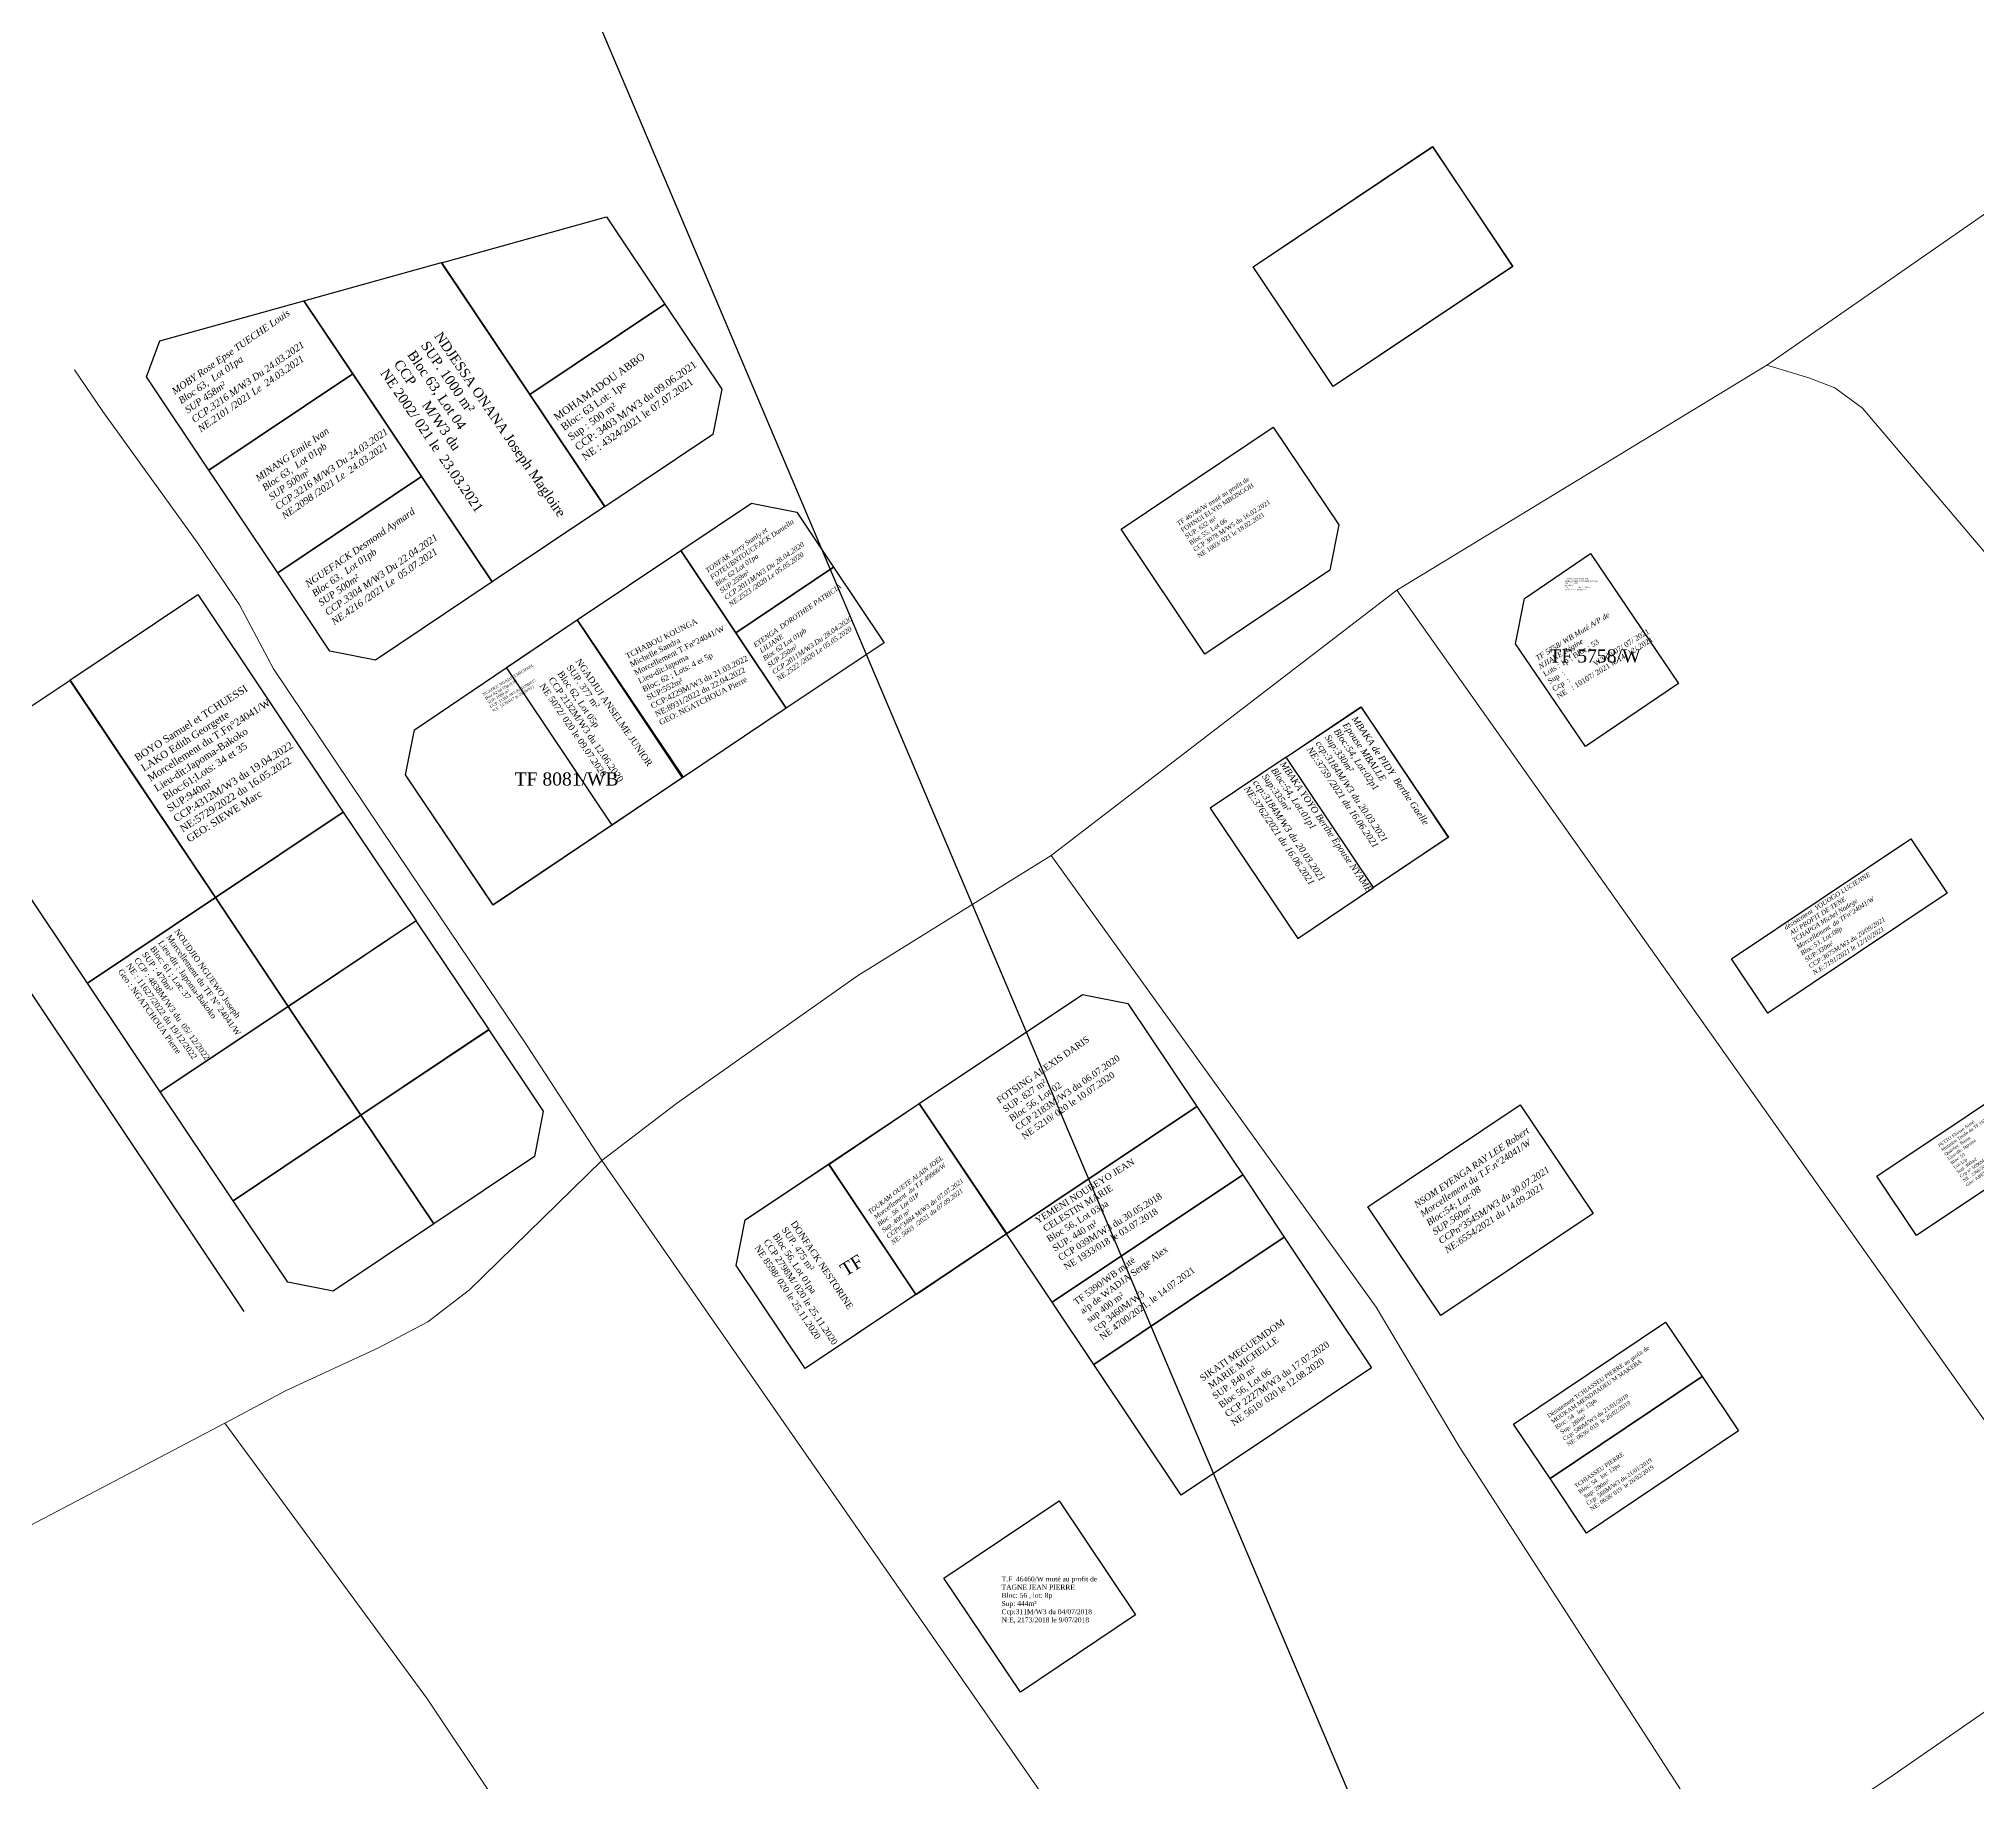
# Model space of a CAD drawing. Header units: millimetres. Extents: x 589619 to 593486, y 440379 to 445141.
# Drawn here: x 591789.4 to 592085.6, y 443753.3 to 444019.8 of the extents above; entities that cross this region are included whole.
import ezdxf

# ---------------------------------------------------------------- set-up
doc = ezdxf.new("R2010")
doc.units = ezdxf.units.MM
doc.header["$LTSCALE"] = 10
for name, color, linetype in [('AOUT 2021', 172, 'Continuous'), ('end maj 26 02 2021', 7, 'Continuous'), ('MAJ AOUT 2021', 7, 'Continuous'), ('MAJ DEC 2021', 7, 'Continuous'), ('MAJ JUILLET 2021', 7, 'Continuous'), ('MAJ JUIN 2021', 7, 'Continuous'), ('MAJ OCT 2021', 7, 'Continuous'), ('MAJ SEP 2021', 7, 'Continuous'), ('MAJ SEPTEMBRE', 7, 'Continuous')]:
    doc.layers.add(name, color=color, linetype=linetype)
doc.layers.add('MAJ APRES LE 13.01.2023', color=222, linetype='Continuous', lineweight=30)
doc.layers.add('Roads_others', color=24, linetype='Continuous', lineweight=9)
doc.styles.add('RomanS', font='romans.shx')
doc.styles.add('Times 1.0', font='times.ttf', dxfattribs={"width": 0.99, "height": 1})

msp = doc.modelspace()

# ---------------------------------------------------------------- linework, layer by layer
msp.add_line((591820.78, 443825.29), (591767.96, 443904.24))
at = {"color": 232, "lineweight": 30, "flags": 128}
msp.add_lwpolyline([(589619, 444839), (589665, 444789), (589701, 444534), (591315, 445141), (591436, 445058), (592078, 443543), (591745, 440674), (591661, 440379)], dxfattribs=at)
msp.add_lwpolyline([(589619, 444839), (589665, 444789), (589701, 444534), (591315, 445141), (591436, 445058), (592078, 443543), (591745, 440674), (591661, 440379)], dxfattribs=at)
msp.add_lwpolyline([(589619, 444839), (589665, 444789), (589701, 444534), (591315, 445141), (591436, 445058), (592078, 443543), (591745, 440674), (591661, 440379)], dxfattribs=at)
msp.add_lwpolyline([(589619, 444839), (589665, 444789), (589701, 444534), (591315, 445141), (591436, 445058), (592078, 443543), (591745, 440674), (591661, 440379)], dxfattribs=at)
at = {"color": 150, "lineweight": -3, "flags": 128}
for points in [[(591850.93, 443985.56), (591875.87, 443948.26), (591858.66, 443936.75), (591829.92, 443979.72)], [(591850.93, 443985.56), (591875.87, 443948.26), (591858.66, 443936.75), (591829.92, 443979.72)], [(591807.89, 443973.59), (591829.92, 443979.72), (591837.38, 443968.55), (591815.39, 443953.84), (591805.85, 443968.1)], [(591807.89, 443973.59), (591829.92, 443979.72), (591837.38, 443968.55), (591815.39, 443953.84), (591805.85, 443968.1)], [(591837.38, 443968.55), (591847.89, 443952.85), (591825.9, 443938.14), (591815.39, 443953.84)], [(591837.38, 443968.55), (591847.89, 443952.85), (591825.9, 443938.14), (591815.39, 443953.84)], [(591847.89, 443952.85), (591858.66, 443936.75), (591840.82, 443924.82), (591833.89, 443926.19), (591825.9, 443938.14)], [(591847.89, 443952.85), (591858.66, 443936.75), (591840.82, 443924.82), (591833.89, 443926.19), (591825.9, 443938.14)]]:
    msp.add_lwpolyline(points, close=True, dxfattribs=at)
at = {"color": 5, "flags": 128}
for points in [[(591887.49, 443941.55), (591903.61, 443917.44), (591887.76, 443906.84), (591871.64, 443930.94)], [(591813.72, 443934.83), (591835.91, 443901.58), (591816.38, 443888.52), (591794.14, 443921.76)]]:
    msp.add_lwpolyline(points, close=True, dxfattribs=at)
at = {"flags": 128}
for points in [[(591794.19, 443921.76), (591816.38, 443888.52), (591796.84, 443875.45), (591774.6, 443908.69)], [(591835.91, 443901.58), (591847.04, 443884.96), (591827.5, 443871.9), (591816.38, 443888.52)], [(591816.38, 443888.52), (591827.5, 443871.89), (591807.96, 443858.83), (591796.84, 443875.45)], [(591847.03, 443884.96), (591858.16, 443868.34), (591838.62, 443855.27), (591827.5, 443871.9)], [(591827.5, 443871.89), (591838.62, 443855.27), (591819.08, 443842.2), (591807.96, 443858.83)], [(591858.15, 443868.33), (591866.49, 443855.87), (591865.12, 443848.94), (591849.74, 443838.65), (591838.62, 443855.27)], [(591838.62, 443855.27), (591849.74, 443838.65), (591834.36, 443828.36), (591827.43, 443829.74), (591819.08, 443842.2)]]:
    msp.add_lwpolyline(points, close=True, dxfattribs=at)
at = {"color": 1, "flags": 128}
for points in [[(591816.38, 443888.52), (591827.5, 443871.89), (591807.96, 443858.83), (591796.84, 443875.45)], [(591827.5, 443871.89), (591838.62, 443855.27), (591819.08, 443842.2), (591807.96, 443858.83)]]:
    msp.add_lwpolyline(points, close=True, dxfattribs=at)
at = {"color": 150, "flags": 128}
msp.add_lwpolyline([(591923.94, 443857.05), (591937.31, 443837.14), (591923.46, 443827.84), (591910.09, 443847.74)], close=True, dxfattribs=at)
msp.add_lwpolyline([(591923.94, 443857.05), (591937.31, 443837.14), (591923.46, 443827.84), (591910.09, 443847.74)], close=True, dxfattribs=at)
at = {"layer": 'end maj 26 02 2021'}
msp.add_lwpolyline([(592002.37, 444003.27), (592014.6, 443984.98), (591987.17, 443966.63), (591974.94, 443984.92)], close=True, dxfattribs=at)
msp.add_lwpolyline([(592002.37, 444003.27), (592014.6, 443984.98), (591987.17, 443966.63), (591974.94, 443984.92)], close=True, dxfattribs=at)
at = {"layer": 'end maj 26 02 2021', "color": 150}
for points in [[(592002.37, 444003.26), (592014.61, 443984.98), (591987.18, 443966.63), (591974.94, 443984.92)], [(592002.37, 444003.26), (592014.61, 443984.98), (591987.18, 443966.63), (591974.94, 443984.92)], [(591871.64, 443930.94), (591887.82, 443906.88), (591858.85, 443887.36), (591845.44, 443907.3), (591846.78, 443914.15)], [(591871.64, 443930.94), (591887.82, 443906.88), (591858.85, 443887.36), (591845.44, 443907.3), (591846.78, 443914.15)]]:
    msp.add_lwpolyline(points, close=True, dxfattribs=at)
at = {"layer": 'end maj 26 02 2021', "color": 3, "lineweight": -3, "flags": 128}
for points in [[(591978.01, 443960.41), (591988.04, 443945.47), (591986.68, 443938.53), (591967.59, 443925.71), (591954.76, 443944.8)], [(591978.01, 443960.41), (591988.04, 443945.47), (591986.68, 443938.53), (591967.59, 443925.71), (591954.76, 443944.8)], [(591871.64, 443930.94), (591887.82, 443906.88), (591858.83, 443887.39), (591845.44, 443907.3), (591846.78, 443914.15)], [(591871.64, 443930.94), (591887.82, 443906.88), (591858.83, 443887.39), (591845.44, 443907.3), (591846.78, 443914.15)], [(591923.94, 443857.05), (591937.27, 443837.12), (591906.52, 443816.55), (591895.97, 443832.32), (591897.34, 443839.26)], [(591923.94, 443857.05), (591937.27, 443837.12), (591906.52, 443816.55), (591895.97, 443832.32), (591897.34, 443839.26)]]:
    msp.add_lwpolyline(points, close=True, dxfattribs=at)
at = {"layer": 'end maj 26 02 2021', "color": 150, "lineweight": -3, "flags": 128}
for points in [[(591898.29, 443948.78), (591905.23, 443947.4), (591910.85, 443939), (591895.89, 443928.99), (591887.49, 443941.55)], [(591898.29, 443948.78), (591905.23, 443947.4), (591910.85, 443939), (591895.89, 443928.99), (591887.49, 443941.55)], [(591910.85, 443939), (591918.57, 443927.45), (591903.61, 443917.44), (591895.89, 443928.99)], [(591910.85, 443939), (591918.57, 443927.45), (591903.61, 443917.44), (591895.89, 443928.99)], [(591871.64, 443930.94), (591887.84, 443906.9), (591877.03, 443899.61), (591860.86, 443923.66)], [(591871.64, 443930.94), (591887.84, 443906.9), (591877.03, 443899.61), (591860.86, 443923.66)], [(591948.88, 443873.73), (591955.81, 443872.35), (591966.36, 443856.58), (591937.27, 443837.12), (591923.94, 443857.05)], [(591948.88, 443873.73), (591955.81, 443872.35), (591966.36, 443856.58), (591937.27, 443837.12), (591923.94, 443857.05)], [(591910.09, 443847.78), (591923.42, 443827.85), (591906.52, 443816.55), (591895.97, 443832.32), (591897.34, 443839.26)], [(591910.09, 443847.78), (591923.42, 443827.85), (591906.52, 443816.55), (591895.97, 443832.32), (591897.34, 443839.26)], [(591979.71, 443836.63), (591993.05, 443816.68), (591963.96, 443797.22), (591950.62, 443817.17)], [(591979.71, 443836.63), (591993.05, 443816.68), (591963.96, 443797.22), (591950.62, 443817.17)], [(592037.98, 443823.64), (592043.55, 443815.34), (592020.31, 443799.73), (592014.73, 443808.03)], [(592037.98, 443823.64), (592043.55, 443815.34), (592020.31, 443799.73), (592014.73, 443808.03)], [(592043.55, 443815.34), (592049.13, 443807.03), (592025.88, 443791.42), (592020.31, 443799.73)], [(592043.55, 443815.34), (592049.13, 443807.03), (592025.88, 443791.42), (592020.31, 443799.73)]]:
    msp.add_lwpolyline(points, close=True, dxfattribs=at)
at = {"layer": 'end maj 26 02 2021', "color": 3}
for points in [[(592026.5, 443941.09), (592039.95, 443921.25), (592025.72, 443911.59), (592015.06, 443927.29), (592016.39, 443934.24)], [(592026.5, 443941.09), (592039.95, 443921.25), (592025.72, 443911.59), (592015.06, 443927.29), (592016.39, 443934.24)], [(591945.29, 443796.33), (591956.95, 443778.9), (591939.4, 443767.11), (591927.69, 443784.54)], [(591945.29, 443796.33), (591956.95, 443778.9), (591939.4, 443767.11), (591927.69, 443784.54)]]:
    msp.add_lwpolyline(points, close=True, dxfattribs=at)
at = {"layer": 'end maj 26 02 2021', "color": 150, "flags": 128}
msp.add_lwpolyline([(591966.36, 443856.58), (591973.35, 443846.14), (591944.26, 443826.68), (591937.27, 443837.12)], close=True, dxfattribs=at)
msp.add_lwpolyline([(591966.36, 443856.58), (591973.35, 443846.14), (591944.26, 443826.68), (591937.27, 443837.12)], close=True, dxfattribs=at)
at = {"layer": 'MAJ AOUT 2021', "color": 150, "lineweight": -3, "flags": 128}
msp.add_lwpolyline([(591876.13, 443992.53), (591885.06, 443979.19), (591864.42, 443965.39), (591850.94, 443985.53)], close=True, dxfattribs=at)
msp.add_lwpolyline([(591876.13, 443992.53), (591885.06, 443979.19), (591864.42, 443965.39), (591850.94, 443985.53)], close=True, dxfattribs=at)
at = {"layer": 'MAJ APRES LE 13.01.2023', "flags": 128}
for points in [[(591816.38, 443888.52), (591827.5, 443871.89), (591807.96, 443858.83), (591796.84, 443875.45)], [(592097.69, 443864.28), (592103.76, 443855.21), (592076.33, 443836.86), (592070.26, 443845.93)]]:
    msp.add_lwpolyline(points, close=True, dxfattribs=at)
at = {"layer": 'MAJ JUILLET 2021', "color": 150, "flags": 128}
msp.add_lwpolyline([(591885.06, 443979.19), (591893.75, 443966.19), (591892.38, 443959.26), (591875.89, 443948.23), (591864.42, 443965.39)], close=True, dxfattribs=at)
msp.add_lwpolyline([(591885.06, 443979.19), (591893.75, 443966.19), (591892.38, 443959.26), (591875.89, 443948.23), (591864.42, 443965.39)], close=True, dxfattribs=at)
at = {"layer": 'MAJ JUILLET 2021', "linetype": 'ByBlock', "lineweight": -3, "ltscale": 0.0014, "flags": 128}
msp.add_lwpolyline([(591973.35, 443846.14), (591979.71, 443836.63), (591950.62, 443817.17), (591944.26, 443826.68)], close=True, dxfattribs=at)
msp.add_lwpolyline([(591973.35, 443846.14), (591979.71, 443836.63), (591950.62, 443817.17), (591944.26, 443826.68)], close=True, dxfattribs=at)
at = {"layer": 'MAJ JUIN 2021', "flags": 128}
for points in [[(591991.41, 443917.65), (592004.78, 443897.74), (591993.36, 443890.07), (591979.99, 443909.97)], [(591991.41, 443917.65), (592004.78, 443897.74), (591993.36, 443890.07), (591979.99, 443909.97)], [(591979.99, 443909.97), (591968.39, 443902.18), (591981.76, 443882.28), (591993.36, 443890.07), (591979.99, 443909.97)], [(591979.99, 443909.97), (591968.39, 443902.18), (591981.76, 443882.28), (591993.36, 443890.07), (591979.99, 443909.97)]]:
    msp.add_lwpolyline(points, close=True, dxfattribs=at)
at = {"layer": 'MAJ OCT 2021', "color": 150, "flags": 128}
msp.add_lwpolyline([(592075.45, 443897.52), (592081.01, 443889.21), (592053.58, 443870.86), (592048.02, 443879.17), (592048.02, 443879.17)], close=True, dxfattribs=at)
msp.add_lwpolyline([(592075.45, 443897.52), (592081.01, 443889.21), (592053.58, 443870.86), (592048.02, 443879.17), (592048.02, 443879.17)], close=True, dxfattribs=at)
at = {"layer": 'MAJ OCT 2021', "color": 150, "lineweight": -3, "flags": 128}
msp.add_lwpolyline([(592075.45, 443897.52), (592081.01, 443889.21), (592053.57, 443870.87), (592048.02, 443879.17)], close=True, dxfattribs=at)
msp.add_lwpolyline([(592075.45, 443897.52), (592081.01, 443889.21), (592053.57, 443870.87), (592048.02, 443879.17)], close=True, dxfattribs=at)
at = {"layer": 'MAJ SEP 2021', "flags": 128}
msp.add_lwpolyline([(591991.43, 443917.62), (592004.76, 443897.69), (591993.32, 443890.05), (591979.99, 443909.97)], close=True, dxfattribs=at)
msp.add_lwpolyline([(591991.43, 443917.62), (592004.76, 443897.69), (591993.32, 443890.05), (591979.99, 443909.97)], close=True, dxfattribs=at)
msp.add_lwpolyline([(591991.43, 443917.62), (592004.79, 443897.72)], dxfattribs=at)
msp.add_lwpolyline([(591991.43, 443917.62), (592004.79, 443897.72)], dxfattribs=at)
at = {"layer": 'MAJ SEPTEMBRE', "color": 150, "flags": 128}
msp.add_lwpolyline([(592015.76, 443856.84), (592026.88, 443840.22), (592003.61, 443824.65), (591992.49, 443841.28)], close=True, dxfattribs=at)
msp.add_lwpolyline([(592015.76, 443856.84), (592026.88, 443840.22), (592003.61, 443824.65), (591992.49, 443841.28)], close=True, dxfattribs=at)
at = {"layer": 'Roads_others'}
for p, q in [((591996.92, 443935.5), (592107.85, 443778.71)), ((591875.42, 443848.34), (591982.23, 443694.63))]:
    msp.add_line(p, q, dxfattribs=at)
for points in [[(591766.31, 443781.17), (591817.82, 443808.23), (591827.18, 443813.18), (591841.31, 443819.7), (591848.83, 443823.7), (591855.22, 443828.58), (591875.42, 443848.34), (591886.86, 443857.03), (591914.5, 443876.57), (591944.11, 443894.94), (591996.92, 443935.5), (592053.46, 443969.88), (592090.36, 443995.49), (592118.19, 444010.91), (592130.69, 444015.8), (592144.38, 444023.06)], [(591794.85, 443969.17), (591799.18, 443962.82), (591813.64, 443942.71), (591820.06, 443933.26), (591825.27, 443923.5), (591846.3, 443892.17), (591863.9, 443866.01), (591875.42, 443848.34)], [(592053.46, 443969.88), (592059.87, 443967.96), (592063.81, 443966.41), (592068.07, 443963.31), (592091.99, 443935.08), (592171.09, 443821.52)], [(591944.11, 443894.94), (591993.76, 443825.92), (592006.44, 443804.64), (592049.08, 443738.56)], [(591921.05, 443655.77), (591927.68, 443660.06), (591936.16, 443664.94), (591948.95, 443671.92), (591967.4, 443684.88), (591982.23, 443694.63), (592049.08, 443738.56), (592072.74, 443754.42), (592107.85, 443778.71), (592171.09, 443821.52), (592210.52, 443848.62), (592231.23, 443862.63)], [(591817.82, 443808.23), (591848.81, 443766.02), (591858.54, 443751.47), (591879.82, 443719.62), (591901.45, 443686.21), (591913.82, 443667), (591921.05, 443655.77)]]:
    msp.add_lwpolyline(points, dxfattribs=at)

# ---------------------------------------------------------------- texts
at = {"attachment_point": 1}
for s, insert, char_height, width, rotation in [('{\\fTimes New Roman|b0|i0|c0|p18;TCHABOU KOUNGA \\PMichelle Sandra\\P\\C1;Morcellement T.Fn%%D24041/W\\P\\C256;Lieu-dit:Japoma\\C1;\\P\\C256;Bloc; 62 ; Lots: 4 et 5p \\C1;\\P\\C256;SUP:552m²\\PCCP:4229M/W3 du 21.03.2022\\PNE:8931/2022 du 22.04.2022\\PGEO: NGATCHOUA Pierre}', (591878.93, 443925.75), 0.8525, 28.9377, 26.8137), ('{\\fTimes New Roman|b0|i0|c0|p18;BOYO Samuel et TCHUESSI\\PLAKO Edith Georgette\\P\\C1;Morcellement du T.Fn%%D24041/W\\P\\C256;Lieu-dit:Japoma-Bakoko\\P Bloc:61;Lots: 34 et 35\\C1;\\P\\C256;SUP:940m²\\PCCP:4312M/W3 du 19.04.2022\\PNE:5729/2022 du 16.05.2022\\PGEO: SIEWE Marc}', (591803.87, 443910.24), 1.1036, 37.4609, 32.6186)]:
    msp.add_mtext(s, dxfattribs=dict(at, insert=insert, char_height=char_height, width=width, rotation=rotation))
at = {"layer": 'AOUT 2021', "color": 150, "insert": (592002.01, 443838.02), "char_height": 1, "width": 29.8471, "attachment_point": 4, "rotation": 33.849}
msp.add_mtext('{\\fTimes New Roman|b0|i1|c0|p18;\\C7;NSOM EYENGA RAY LEE Robert\\P\\C1;Morcellement du T.F.n°24041/W  \\C7;        \\PBloc:54; Lot:08\\PSUP.560m²\\PCCPn°3545M/W3 du 30.07.2021\\PNE:6554/2021 du 14.09.2021}', dxfattribs=at)
msp.add_mtext('{\\fTimes New Roman|b0|i1|c0|p18;\\C7;NSOM EYENGA RAY LEE Robert\\P\\C1;Morcellement du T.F.n°24041/W  \\C7;        \\PBloc:54; Lot:08\\PSUP.560m²\\PCCPn°3545M/W3 du 30.07.2021\\PNE:6554/2021 du 14.09.2021}', dxfattribs=at)
at = {"layer": 'AOUT 2021', "color": 0, "insert": (591917.96, 443838.05), "char_height": 0.7, "width": 32.247, "attachment_point": 4, "rotation": 37.0679}
msp.add_mtext('{\\fTimes New Roman|b0|i1|c0|p18;TOUKAM OUETE ALAIN JOEL\\P\\C1; Morcellement  du T.F.49966/W\\C0;\\PBloc . 56  Lot 01P\\PSup .400 m²  \\PCCPn°3484 M/W3 du 07.07.2021\\PNE: 5603  /2021 du 07.09.2021}', dxfattribs=at)
msp.add_mtext('{\\fTimes New Roman|b0|i1|c0|p18;TOUKAM OUETE ALAIN JOEL\\P\\C1; Morcellement  du T.F.49966/W\\C0;\\PBloc . 56  Lot 01P\\PSup .400 m²  \\PCCPn°3484 M/W3 du 07.07.2021\\PNE: 5603  /2021 du 07.09.2021}', dxfattribs=at)
at = {"layer": 'end maj 26 02 2021', "color": 150, "linetype": 'ByBlock', "lineweight": -3, "ltscale": 0.0014, "attachment_point": 1, "style": 'Times 1.0'}
for s, insert, char_height, width, rotation in [('{\\fTimes New Roman|b0|i1|c0|p18;\\C7;MOBY Rose Epse TUECHE Louis \\PBloc 63,  Lot 01pa\\PSUP 458m²\\PCCP.3216 M/W3 Du 24.03.2021\\PNE.2101 /2021 Le  24.03.2021}', (591809.58, 443966.2), 1.05, 21.1191, 34.7559), ('{\\fTimes New Roman|b0|i1|c0|p18;\\C7;MOBY Rose Epse TUECHE Louis \\PBloc 63,  Lot 01pa\\PSUP 458m²\\PCCP.3216 M/W3 Du 24.03.2021\\PNE.2101 /2021 Le  24.03.2021}', (591809.58, 443966.2), 1.05, 21.1191, 34.7559), ('{\\C256;NDJESSA ONANA Joseph Magloire \\P\\fTimes New Roman|b0|i0|c186|p18;SUP. \\fTimes New Roman|b0|i0|c0|p18;1000\\fTimes New Roman|b0|i0|c186|p18; m²\\PBloc 6\\fTimes New Roman|b0|i0|c0|p18;3\\fTimes New Roman|b0|i0|c186|p18;, Lot 0\\fTimes New Roman|b0|i0|c0|p18;4\\fTimes New Roman|b0|i0|c186|p18;\\PCCP \\fTimes New Roman|b0|i0|c0|p18;     \\fTimes New Roman|b0|i0|c186|p18;M/W3 du \\fTimes New Roman|b0|i0|c0|p18;\\P\\fTimes New Roman|b0|i0|c186|p18;NE \\fTimes New Roman|b0|i0|c0|p18;2002\\fTimes New Roman|b0|i0|c186|p18;/ 02\\fTimes New Roman|b0|i0|c0|p18;1\\fTimes New Roman|b0|i0|c186|p18; le \\fTimes New Roman|b0|i0|c0|p18; 23.03.2021}', (591851, 443975.16), 1.5, 52.4714, 304.4252), ('{\\C256;NDJESSA ONANA Joseph Magloire \\P\\fTimes New Roman|b0|i0|c186|p18;SUP. \\fTimes New Roman|b0|i0|c0|p18;1000\\fTimes New Roman|b0|i0|c186|p18; m²\\PBloc 6\\fTimes New Roman|b0|i0|c0|p18;3\\fTimes New Roman|b0|i0|c186|p18;, Lot 0\\fTimes New Roman|b0|i0|c0|p18;4\\fTimes New Roman|b0|i0|c186|p18;\\PCCP \\fTimes New Roman|b0|i0|c0|p18;     \\fTimes New Roman|b0|i0|c186|p18;M/W3 du \\fTimes New Roman|b0|i0|c0|p18;\\P\\fTimes New Roman|b0|i0|c186|p18;NE \\fTimes New Roman|b0|i0|c0|p18;2002\\fTimes New Roman|b0|i0|c186|p18;/ 02\\fTimes New Roman|b0|i0|c0|p18;1\\fTimes New Roman|b0|i0|c186|p18; le \\fTimes New Roman|b0|i0|c0|p18; 23.03.2021}', (591851, 443975.16), 1.5, 52.4714, 304.4252), ('{\\fTimes New Roman|b0|i1|c0|p18;\\C7;MINANG Emile Ivan \\PBloc 63,  Lot 01pb\\PSUP 500m²\\PCCP.3216 M/W3 Du 24.03.2021\\PNE.2098 /2021 Le  24.03.2021}', (591822.37, 443952.91), 1.05, 21.1191, 34.7559), ('{\\fTimes New Roman|b0|i1|c0|p18;\\C7;MINANG Emile Ivan \\PBloc 63,  Lot 01pb\\PSUP 500m²\\PCCP.3216 M/W3 Du 24.03.2021\\PNE.2098 /2021 Le  24.03.2021}', (591822.37, 443952.91), 1.05, 21.1191, 34.7559), ('{\\C1;TF 46746/W muté au profit de\\C256;\\PFOHNUI ELVIS MBONGOH \\PSUP. 632 m²\\PBloc 55, Lot 06\\PCCP 3078 M/W5 du 16.02.2021\\PNE 1003/ 021 le 18.02.2021}', (591963.16, 443945.88), 0.7, 31.9019, 32.672), ('{\\C1;TF 46746/W muté au profit de\\C256;\\PFOHNUI ELVIS MBONGOH \\PSUP. 632 m²\\PBloc 55, Lot 06\\PCCP 3078 M/W5 du 16.02.2021\\PNE 1003/ 021 le 18.02.2021}', (591963.16, 443945.88), 0.7, 31.9019, 32.672), ('{\\fTimes New Roman|b0|i1|c0|p18;\\C7;NGUEFACK Desmond Aymard Bloc 63,  Lot 01pb\\PSUP 500m²\\PCCP.3304 M/W3 Du 22.04.2021\\PNE.4216 /2021 Le  05.07.2021}', (591829.97, 443936.75), 1.05, 21.1191, 34.7559), ('{\\fTimes New Roman|b0|i1|c0|p18;\\C7;NGUEFACK Desmond Aymard Bloc 63,  Lot 01pb\\PSUP 500m²\\PCCP.3304 M/W3 Du 22.04.2021\\PNE.4216 /2021 Le  05.07.2021}', (591829.97, 443936.75), 1.05, 21.1191, 34.7559), ('{\\fTimes New Roman|b0|i1|c0|p18;\\C7;TONFAK Jerry Stanly et FOTEUBNTOUCFACK Daniella\\PBloc 62 Lot 01pa\\PSUP.259m²\\PCCP.2011M/W3 Du 28.04.2020\\PNE.2523 /2020 Le 05.05.2020}', (591891.15, 443938.71), 0.75, 21.1191, 34.7559), ('{\\fTimes New Roman|b0|i1|c0|p18;\\C7;TONFAK Jerry Stanly et FOTEUBNTOUCFACK Daniella\\PBloc 62 Lot 01pa\\PSUP.259m²\\PCCP.2011M/W3 Du 28.04.2020\\PNE.2523 /2020 Le 05.05.2020}', (591891.15, 443938.71), 0.75, 21.1191, 34.7559), ('{\\fTimes New Roman|b0|i1|c0|p18;\\C7;EYENGA  DOROTHEE PATRICIA\\P LILIANE\\PBloc 62 Lot 01pb\\PSUP.250m²\\PCCP.2011M/W3 Du 28.04.2020\\PNE.2522 /2020 Le 05.05.2020}', (591898.48, 443927.34), 0.75, 21.1191, 34.7559), ('{\\fTimes New Roman|b0|i1|c0|p18;\\C7;EYENGA  DOROTHEE PATRICIA\\P LILIANE\\PBloc 62 Lot 01pb\\PSUP.250m²\\PCCP.2011M/W3 Du 28.04.2020\\PNE.2522 /2020 Le 05.05.2020}', (591898.48, 443927.34), 0.75, 21.1191, 34.7559), ('{\\fTimes New Roman|b0|i0|c186|p18;\\C256;NGADJUI ANSELME JUNIOR\\PSUP. 377 m²\\PBloc 62, Lot 05p\\PCCP 2132M/W3 du 12.06.2020\\PNE 5072/ 020 le 09.07.2020}', (591872.18, 443925.18), 1, 34.9809, 304.4252), ('{\\fTimes New Roman|b0|i0|c186|p18;\\C256;NGADJUI ANSELME JUNIOR\\PSUP. 377 m²\\PBloc 62, Lot 05p\\PCCP 2132M/W3 du 12.06.2020\\PNE 5072/ 020 le 09.07.2020}', (591872.18, 443925.18), 1, 34.9809, 304.4252), ('{\\C256;FOTSING ALEXIS DARIS\\PSUP. 827 m²\\PBloc 56, Lot 02\\PCCP 2183M/W3 du 06.07.2020\\PNE 5210/ 020 le 10.07.2020}', (591935.61, 443857.83), 1, 39.9897, 34.7185), ('{\\C256;FOTSING ALEXIS DARIS\\PSUP. 827 m²\\PBloc 56, Lot 02\\PCCP 2183M/W3 du 06.07.2020\\PNE 5210/ 020 le 10.07.2020}', (591935.61, 443857.83), 1, 39.9897, 34.7185), ('{\\fTimes New Roman|b0|i0|c186|p18;\\C256;YEMENI NOUBEYO JEAN\\fTimes New Roman|b0|i0|c0|p18;\\P\\fTimes New Roman|b0|i0|c186|p18; CELESTIN MARIE\\PBloc 56, Lot 03pa\\PSUP. 440 m²\\PCCP 039M/W3 du 30.05.2018\\PNE 1933/018 le 03.07.2018}', (591941.5, 443839.51), 1, 41.1818, 31.6993), ('{\\fTimes New Roman|b0|i0|c186|p18;\\C256;YEMENI NOUBEYO JEAN\\fTimes New Roman|b0|i0|c0|p18;\\P\\fTimes New Roman|b0|i0|c186|p18; CELESTIN MARIE\\PBloc 56, Lot 03pa\\PSUP. 440 m²\\PCCP 039M/W3 du 30.05.2018\\PNE 1933/018 le 03.07.2018}', (591941.5, 443839.51), 1, 41.1818, 31.6993), ('{\\C1;TF 49966/W}', (591911.59, 443832.25), 2, 52.552, 31.814), ('{\\C1;TF 49966/W}', (591911.59, 443832.25), 2, 52.552, 31.814), ('{\\C256;DONFACK NESTORINE\\PSUP. 475 m²\\PBloc 56, Lot 01pa\\PCCP 2798M/ 020 le 25.11.2020\\PNE 8598/ 020 le 25.11.2020}', (591905.08, 443839.27), 1, 43.0026, 303.7649), ('{\\C256;DONFACK NESTORINE\\PSUP. 475 m²\\PBloc 56, Lot 01pa\\PCCP 2798M/ 020 le 25.11.2020\\PNE 8598/ 020 le 25.11.2020}', (591905.08, 443839.27), 1, 43.0026, 303.7649), ('{\\fTimes New Roman|b0|i0|c186|p18;\\C256;SIKATI MEGUEMDOM\\fTimes New Roman|b0|i0|c0|p18;\\P\\fTimes New Roman|b0|i0|c186|p18; MARIE MICHELLE\\PSUP. 840 m²\\PBloc 56, Lot 06\\PCCP 2227M/W3 du 17.07.2020\\PNE 5610/ 020 le 12.08.2020}', (591966.67, 443815.38), 1, 52.6095, 34.9172), ('{\\fTimes New Roman|b0|i0|c186|p18;\\C256;SIKATI MEGUEMDOM\\fTimes New Roman|b0|i0|c0|p18;\\P\\fTimes New Roman|b0|i0|c186|p18; MARIE MICHELLE\\PSUP. 840 m²\\PBloc 56, Lot 06\\PCCP 2227M/W3 du 17.07.2020\\PNE 5610/ 020 le 12.08.2020}', (591966.67, 443815.38), 1, 52.6095, 34.9172), ('{\\fTimes New Roman|b0|i0|c186|p18;\\W1;\\C1;Désistement \\fTimes New Roman|b0|i0|c0|p18;TCHIASSEU PIERRE\\fTimes New Roman|b0|i0|c186|p18; au profit de \\P\\fTimes New Roman|b0|i0|c0|p18;\\C256;MOUKAM MENDJIADEU M MAKEBA\\fTimes New Roman|b0|i0|c186|p18;\\PBloc: \\fTimes New Roman|b0|i0|c0|p18;54\\fTimes New Roman|b0|i0|c186|p18;   lot: \\fTimes New Roman|b0|i0|c0|p18;12pb\\P\\fTimes New Roman|b0|i0|c186|p18; Sup: \\fTimes New Roman|b0|i0|c0|p18;280\\fTimes New Roman|b0|i0|c186|p18;m²\\PCcp: \\fTimes New Roman|b0|i0|c0|p18;580\\fTimes New Roman|b0|i0|c186|p18;M/W3 du \\fTimes New Roman|b0|i0|c0|p18;21\\fTimes New Roman|b0|i0|c186|p18;/0\\fTimes New Roman|b0|i0|c0|p18;1\\fTimes New Roman|b0|i0|c186|p18;/201\\fTimes New Roman|b0|i0|c0|p18;9\\fTimes New Roman|b0|i0|c186|p18;\\PNE: \\fTimes New Roman|b0|i0|c0|p18;0636\\fTimes New Roman|b0|i0|c186|p18;/ 019  le 26/02/2019}', (592019.79, 443809.51), 0.63489, 19.7084, 34.4838), ('{\\fTimes New Roman|b0|i0|c186|p18;\\W1;\\C1;Désistement \\fTimes New Roman|b0|i0|c0|p18;TCHIASSEU PIERRE\\fTimes New Roman|b0|i0|c186|p18; au profit de \\P\\fTimes New Roman|b0|i0|c0|p18;\\C256;MOUKAM MENDJIADEU M MAKEBA\\fTimes New Roman|b0|i0|c186|p18;\\PBloc: \\fTimes New Roman|b0|i0|c0|p18;54\\fTimes New Roman|b0|i0|c186|p18;   lot: \\fTimes New Roman|b0|i0|c0|p18;12pb\\P\\fTimes New Roman|b0|i0|c186|p18; Sup: \\fTimes New Roman|b0|i0|c0|p18;280\\fTimes New Roman|b0|i0|c186|p18;m²\\PCcp: \\fTimes New Roman|b0|i0|c0|p18;580\\fTimes New Roman|b0|i0|c186|p18;M/W3 du \\fTimes New Roman|b0|i0|c0|p18;21\\fTimes New Roman|b0|i0|c186|p18;/0\\fTimes New Roman|b0|i0|c0|p18;1\\fTimes New Roman|b0|i0|c186|p18;/201\\fTimes New Roman|b0|i0|c0|p18;9\\fTimes New Roman|b0|i0|c186|p18;\\PNE: \\fTimes New Roman|b0|i0|c0|p18;0636\\fTimes New Roman|b0|i0|c186|p18;/ 019  le 26/02/2019}', (592019.79, 443809.51), 0.63489, 19.7084, 34.4838), ('{\\W1;\\C256;TCHIASSEU PIERRE\\P\\fTimes New Roman|b0|i0|c186|p18;Bloc: \\fTimes New Roman|b0|i0|c0|p18;54\\fTimes New Roman|b0|i0|c186|p18;   lot: \\fTimes New Roman|b0|i0|c0|p18;12pa\\P\\fTimes New Roman|b0|i0|c186|p18; Sup: \\fTimes New Roman|b0|i0|c0|p18;280\\fTimes New Roman|b0|i0|c186|p18;m²\\PCcp: \\fTimes New Roman|b0|i0|c0|p18;580\\fTimes New Roman|b0|i0|c186|p18;M/W3 du \\fTimes New Roman|b0|i0|c0|p18;21\\fTimes New Roman|b0|i0|c186|p18;/0\\fTimes New Roman|b0|i0|c0|p18;1\\fTimes New Roman|b0|i0|c186|p18;/201\\fTimes New Roman|b0|i0|c0|p18;9\\fTimes New Roman|b0|i0|c186|p18;\\PNE: \\fTimes New Roman|b0|i0|c0|p18;0638\\fTimes New Roman|b0|i0|c186|p18;/ 019  le 26/02/2019}', (592023.95, 443798.78), 0.63489, 19.7084, 34.4838), ('{\\W1;\\C256;TCHIASSEU PIERRE\\P\\fTimes New Roman|b0|i0|c186|p18;Bloc: \\fTimes New Roman|b0|i0|c0|p18;54\\fTimes New Roman|b0|i0|c186|p18;   lot: \\fTimes New Roman|b0|i0|c0|p18;12pa\\P\\fTimes New Roman|b0|i0|c186|p18; Sup: \\fTimes New Roman|b0|i0|c0|p18;280\\fTimes New Roman|b0|i0|c186|p18;m²\\PCcp: \\fTimes New Roman|b0|i0|c0|p18;580\\fTimes New Roman|b0|i0|c186|p18;M/W3 du \\fTimes New Roman|b0|i0|c0|p18;21\\fTimes New Roman|b0|i0|c186|p18;/0\\fTimes New Roman|b0|i0|c0|p18;1\\fTimes New Roman|b0|i0|c186|p18;/201\\fTimes New Roman|b0|i0|c0|p18;9\\fTimes New Roman|b0|i0|c186|p18;\\PNE: \\fTimes New Roman|b0|i0|c0|p18;0638\\fTimes New Roman|b0|i0|c186|p18;/ 019  le 26/02/2019}', (592023.95, 443798.78), 0.63489, 19.7084, 34.4838)]:
    msp.add_mtext(s, dxfattribs=dict(at, insert=insert, char_height=char_height, width=width, rotation=rotation))
at = {"layer": 'end maj 26 02 2021', "attachment_point": 1}
for s, width, heights, insert, char_height in [('{\\fTimes New Roman|b0|i0|c0|p18;\\C1;TF 5758/W muté au profit de\\P\\C256;KEAPINGALEU NARCISSE OLIVIER\\PBloc : 53 , lot 1p\\PSUP: 400m²\\PCCP: 326 M/W3 du 19/02/018\\PNE: 0517/018 le 26/02/018}', 104.4767, [0], (592022.51, 443937.36), 0.2028), ('{\\fTimes New Roman|b0|i0|c0|p18;\\C1;TF 5758/W muté au profit de\\P\\C256;KEAPINGALEU NARCISSE OLIVIER\\PBloc : 53 , lot 1p\\PSUP: 400m²\\PCCP: 326 M/W3 du 19/02/018\\PNE: 0517/018 le 26/02/018}', 104.4767, [0], (592022.51, 443937.36), 0.2028), ('{\\fTimes New Roman|b0|i0|c0|p18;\\C1;T.F  46460/W muté au profit de\\C256;\\PTAGNE JEAN PIERRE \\PBloc: 56 , lot: 8p\\PSup: 444m²\\PCcp:311M/W3 du 04/07/2018\\PN:E, 2173/2018 le 9/07/2018}', 82.0988, [33.23], (591936.51, 443784.77), 0.75), ('{\\fTimes New Roman|b0|i0|c0|p18;\\C1;T.F  46460/W muté au profit de\\C256;\\PTAGNE JEAN PIERRE \\PBloc: 56 , lot: 8p\\PSup: 444m²\\PCcp:311M/W3 du 04/07/2018\\PN:E, 2173/2018 le 9/07/2018}', 82.0988, [33.23], (591936.51, 443784.77), 0.75)]:
    msp.add_mtext_dynamic_manual_height_columns(s, width=width, gutter_width=12.5, heights=heights, dxfattribs=dict(at, insert=insert, char_height=char_height))
at = {"layer": 'end maj 26 02 2021', "color": 150, "linetype": 'ByBlock', "lineweight": -3, "ltscale": 0.0014, "attachment_point": 1, "style": 'Times 1.0'}
for s, insert, char_height, width in [('{\\C1;TF 5758/W}', (592020.2, 443926.45), 2.0116, 41.0035), ('{\\C1;TF 5758/W}', (592020.2, 443926.45), 2.0116, 41.0035), ('{\\C1;TF 8081/WB}', (591862.11, 443907.64), 2, 68.0746), ('{\\C1;TF 8081/WB}', (591862.11, 443907.64), 2, 68.0746)]:
    msp.add_mtext(s, dxfattribs=dict(at, insert=insert, char_height=char_height, width=width))
at = {"layer": 'end maj 26 02 2021', "insert": (591857.16, 443919.69), "char_height": 0.4309, "width": 65.1997, "attachment_point": 1, "rotation": 30.8358}
msp.add_mtext('{\\fTimes New Roman|b0|i0|c0|p18;NGADEU NGADJUI MICHAEL\\PBloc.62 lot 05p et 08 \\PSUP. 1000 m²\\PCCP. 113M /W5 du 31/08/017\\PN.E  5179/017 le 25/09/017}', dxfattribs=at)
msp.add_mtext('{\\fTimes New Roman|b0|i0|c0|p18;NGADEU NGADJUI MICHAEL\\PBloc.62 lot 05p et 08 \\PSUP. 1000 m²\\PCCP. 113M /W5 du 31/08/017\\PN.E  5179/017 le 25/09/017}', dxfattribs=at)
at = {"layer": 'MAJ APRES LE 13.01.2023', "attachment_point": 1}
for s, insert, char_height, width, rotation in [('{\\fTimes New Roman|b0|i0|c186|p18;NOUDJIO NGUEWO Joseph\\PMorcellement du TF N° 24041/W \\PLieu-dit : Japoma-Bakoko \\PBloc: 61 ; Lot: 37\\PSUP : 470m²\\PCCP : 4838M/W3 du  05/ 12/2022\\PNE : 11627/2022 du 19/12/2022\\PGeo : NGATCHOUA Pierre}', (591810.78, 443883.86), 0.9042, 67.6171, 305.4711), ('{\\fTimes New Roman|b0|i0|c0|p18;PETTO Florian Aimé\\P\\C1;Mutation Totale du TF 16732/WB\\P\\C256;Quartier: Bassa\\PLieu-dit: Japoma\\PBloc: 53\\PLot:12p\\PSup: 360m2\\PCcp n° 5096M/W3 Du 17/03/2023\\PNE : 2366/2023 du 21/03/2023\\PGéo: ABENA EFOGO Josiane}', (592079.55, 443850.79), 0.4913, 47.2725, 34.9052)]:
    msp.add_mtext(s, dxfattribs=dict(at, insert=insert, char_height=char_height, width=width, rotation=rotation))
at = {"layer": 'MAJ DEC 2021', "insert": (592017.74, 443925.23), "char_height": 0.8, "width": 16.5787, "attachment_point": 1, "rotation": 31.477}
msp.add_mtext('{\\fTimes New Roman|b0|i1|c0|p18;\\C1; TF 5758/ WB Muté A/P de NJIAKE Régine \\P\\fTimes New Roman|b0|i0|c0|p18;\\C256;Lots : 1p ; Bloc : 53\\PSup  : 400m²\\PCcp  : 3487M/ W3 du 07/ 07/ 2021\\PNE   : 10107/ 2021 le 14/ 12/ 2021}', dxfattribs=at)
msp.add_mtext('{\\fTimes New Roman|b0|i1|c0|p18;\\C1; TF 5758/ WB Muté A/P de NJIAKE Régine \\P\\fTimes New Roman|b0|i0|c0|p18;\\C256;Lots : 1p ; Bloc : 53\\PSup  : 400m²\\PCcp  : 3487M/ W3 du 07/ 07/ 2021\\PNE   : 10107/ 2021 le 14/ 12/ 2021}', dxfattribs=at)
at = {"layer": 'MAJ JUILLET 2021', "insert": (591867.93, 443962.24), "char_height": 1.059, "attachment_point": 1, "rotation": 35.357}
msp.add_mtext('{\\fTimes New Roman|b0|i0|c0|p18;\\H1.053x;MOHAMADOU ABBO\\PBloc: 63 Lot: 1pe\\PSup : 500 m²\\PCCP: 3403 M/W3 du 09.06.2021\\PNE : 4324/2021 le 07.07.2021}', dxfattribs=at)
msp.add_mtext('{\\fTimes New Roman|b0|i0|c0|p18;\\H1.053x;MOHAMADOU ABBO\\PBloc: 63 Lot: 1pe\\PSup : 500 m²\\PCCP: 3403 M/W3 du 09.06.2021\\PNE : 4324/2021 le 07.07.2021}', dxfattribs=at)
at = {"layer": 'MAJ JUILLET 2021', "color": 150, "linetype": 'ByBlock', "lineweight": -3, "ltscale": 0.0014, "insert": (591947.37, 443827), "char_height": 1, "width": 58.4841, "attachment_point": 1, "rotation": 36.5648, "style": 'Times 1.0'}
msp.add_mtext('{\\fTimes New Roman|b0|i0|c186|p18;\\C1;TF 5390/W\\fTimes New Roman|b0|i0|c0|p18;B \\fTimes New Roman|b0|i0|c186|p18;muté\\C256; \\fTimes New Roman|b0|i0|c0|p18;\\P\\fTimes New Roman|b0|i0|c186|p18;a/p de WADJA Serge Alex\\Psup 400 m²\\Pccp 3460\\fTimes New Roman|b0|i0|c0|p18;M/W3\\PNE \\fTimes New Roman|b0|i0|c186|p18;4700\\fTimes New Roman|b0|i0|c0|p18;/2021, le 14.07.2021}', dxfattribs=at)
msp.add_mtext('{\\fTimes New Roman|b0|i0|c186|p18;\\C1;TF 5390/W\\fTimes New Roman|b0|i0|c0|p18;B \\fTimes New Roman|b0|i0|c186|p18;muté\\C256; \\fTimes New Roman|b0|i0|c0|p18;\\P\\fTimes New Roman|b0|i0|c186|p18;a/p de WADJA Serge Alex\\Psup 400 m²\\Pccp 3460\\fTimes New Roman|b0|i0|c0|p18;M/W3\\PNE \\fTimes New Roman|b0|i0|c186|p18;4700\\fTimes New Roman|b0|i0|c0|p18;/2021, le 14.07.2021}', dxfattribs=at)
at = {"layer": 'MAJ JUIN 2021', "char_height": 1, "width": 150.7089, "attachment_point": 1, "style": 'RomanS'}
for s, insert, rotation in [('{\\fTimes New Roman|b0|i1|c0|p18;\\C7;MBAKA de PIDY  Berthe Gaelle  \\PEpouse MBALLE\\PBloc:54, Lot:02p1 \\PSup:330m²\\Pccp:3184M/W3 du 20.03.2021\\PNE:3759 /2021 du 16.06.2021}', (591990.8, 443916.38), 304.1862), ('{\\fTimes New Roman|b0|i1|c0|p18;\\C7;MBAKA de PIDY  Berthe Gaelle  \\PEpouse MBALLE\\PBloc:54, Lot:02p1 \\PSup:330m²\\Pccp:3184M/W3 du 20.03.2021\\PNE:3759 /2021 du 16.06.2021}', (591990.8, 443916.38), 304.1862), ('{\\fTimes New Roman|b0|i1|c0|p18;\\C7;MBAKA YOYO Berthe Epouse NYAME\\PBloc:54, Lot:01p1 \\PSup:335m²\\Pccp:3184M/W3 du 20.03.2021\\PNE:3762/2021 du 16.06.2021}', (591979.83, 443909.46), 304.2949), ('{\\fTimes New Roman|b0|i1|c0|p18;\\C7;MBAKA YOYO Berthe Epouse NYAME\\PBloc:54, Lot:01p1 \\PSup:335m²\\Pccp:3184M/W3 du 20.03.2021\\PNE:3762/2021 du 16.06.2021}', (591979.83, 443909.46), 304.2949)]:
    msp.add_mtext(s, dxfattribs=dict(at, insert=insert, rotation=rotation))
at = {"layer": 'MAJ OCT 2021', "color": 7, "insert": (592055.97, 443884.17), "char_height": 0.7, "attachment_point": 1, "rotation": 32.5303}
msp.add_mtext_dynamic_manual_height_columns('{\\fTimes New Roman|b0|i1|c0|p18;\\C1;désistement  YOUOGO LUCIENNE\\P AU PROFIT DE TENE \\P\\C7;TCHAPGA Michel Nadege\\P\\C1;Morcellement  du TFn°24041/W\\P\\C7;Bloc:53, Lot:08p\\PSUP:330m²\\PCCP:3675M/W3 du 20/09/2021\\PN.E:7191/2021 le 12/10/2021}', width=53.6759, gutter_width=12.5, heights=[27.44], dxfattribs=at)
msp.add_mtext_dynamic_manual_height_columns('{\\fTimes New Roman|b0|i1|c0|p18;\\C1;désistement  YOUOGO LUCIENNE\\P AU PROFIT DE TENE \\P\\C7;TCHAPGA Michel Nadege\\P\\C1;Morcellement  du TFn°24041/W\\P\\C7;Bloc:53, Lot:08p\\PSUP:330m²\\PCCP:3675M/W3 du 20/09/2021\\PN.E:7191/2021 le 12/10/2021}', width=53.6759, gutter_width=12.5, heights=[27.44], dxfattribs=at)

doc.saveas('drawing.dxf')
